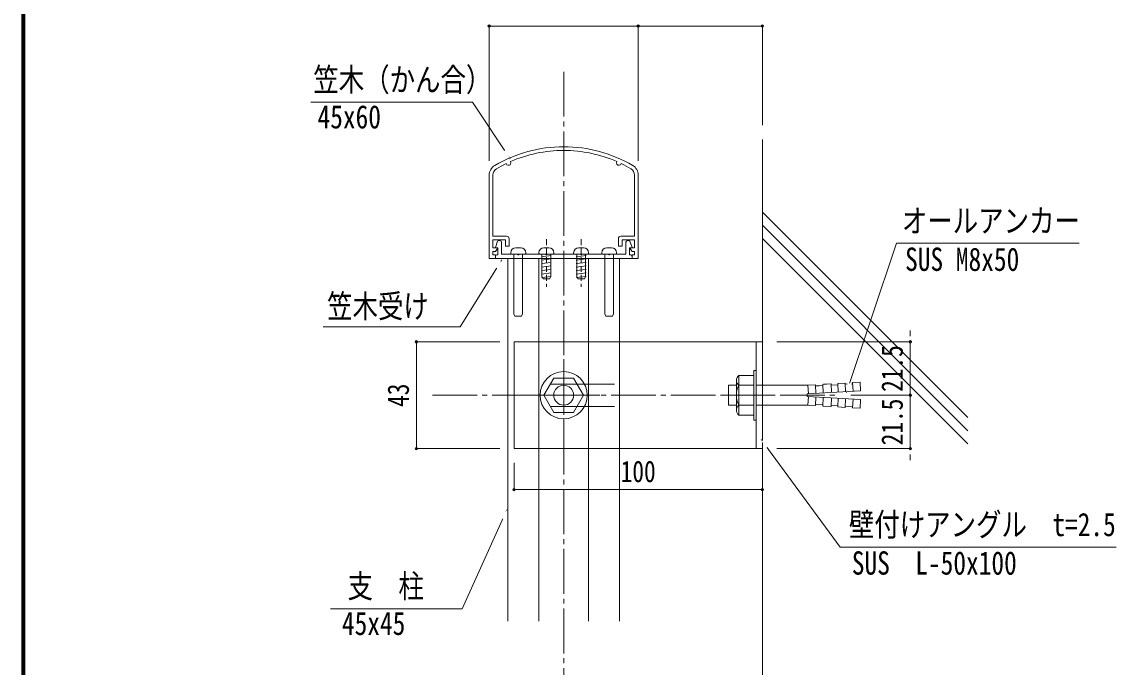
# Model space of a CAD drawing. Units: millimetres at full size; details may follow other scales. Extents: x -18823 to 1599, y -13140 to 1133.
# Drawn here: x -1603 to -722, y -312 to 207 of the extents above; entities that cross this region are included whole.
import ezdxf
from ezdxf.enums import TextEntityAlignment as Align

# ---------------------------------------------------------------- set-up
doc = ezdxf.new("R2010")
doc.units = ezdxf.units.MM
doc.header["$LTSCALE"] = 4
doc.header["$PDMODE"] = 32
doc.header["$PDSIZE"] = 2
doc.linetypes.add('CHAIN2', pattern=[12, 9, -1, 1, -1])
doc.linetypes.add('DASHED1', pattern=[1.8, 1.2, -0.6])
for name, color, linetype, lineweight in [('0-0_0', 7, 'Continuous', 18), ('0-1_1手摺寸法', 3, 'Continuous', 18), ('0-2_2躯体線', 4, 'Continuous', 9), ('0-3_3中心線', 2, 'CHAIN2', 18), ('0-4_41ｱﾙﾐ', 6, 'Continuous', 18), ('0-5_42ｱﾙﾐ部品', 6, 'Continuous', 18), ('0-6_51破線ｱﾙﾐ', 3, 'DASHED1', 18), ('0-7_6ﾊｯﾁﾝｸﾞ', 4, 'Continuous', 9), ('0-D_WAKU', 7, 'Continuous', 18), ('0-E_WHITE', 7, 'Continuous', 18)]:
    doc.layers.add(name, color=color, linetype=linetype, lineweight=lineweight)
doc.styles.add('ＭＳ ゴシック', font='')
doc.styles.get('ＭＳ ゴシック').set_extended_font_data('MS Gothic')

msp = doc.modelspace()

# ---------------------------------------------------------------- linework, layer by layer
at = {"layer": '0-0_0'}
for p, q in [((-1211.839, 16.974), (-1211.839, -274.888)), ((-1121.839, 16.974), (-1121.839, -274.888))]:
    msp.add_line(p, q, dxfattribs=at)
for points in [[(-1210.058, 97.231), (-1240.366, 142.854), (-1370.544, 142.854)], [(-939.116, -90.919), (-898.793, 29.247), (-751.622, 29.247)], [(-1216.606, 16.042), (-1250.169, -37.932), (-1360.698, -37.932)], [(-1007.878, -128.588), (-944.224, -215.244), (-721.98, -215.244)], [(-1212.537, -185.252), (-1248.494, -264.862), (-1354.528, -264.862)]]:
    msp.add_lwpolyline(points, dxfattribs=at)
at = {"layer": '0-1_1手摺寸法'}
for p, q in [((-1226.839, 95.652), (-1226.839, 204.116)), ((-1106.839, 204.116), (-1226.839, 204.116)), ((-1222.239, 204.116), (-1111.439, 204.116)), ((-1106.839, 95.652), (-1106.839, 204.116)), ((-1106.839, 95.652), (-1106.839, 204.116)), ((-1006.839, 204.116), (-1106.839, 204.116)), ((-1102.239, 204.116), (-1011.439, 204.116)), ((-1006.839, 124.252), (-1006.839, 204.116)), ((-887.775, -45.426), (-887.775, -40.826)), ((-1218.339, -50.026), (-1285.524, -50.026)), ((-1285.524, -136.026), (-1285.524, -50.026)), ((-1206.839, -50.026), (-1206.839, -136.026)), ((-1206.839, -50.026), (-1006.839, -50.026)), ((-1011.839, -50.026), (-1011.839, -136.026)), ((-1006.839, -50.026), (-1006.839, -136.026)), ((-995.339, -50.026), (-887.775, -50.026)), ((-1285.524, -54.626), (-1285.524, -131.426)), ((-1125.839, -84.026), (-1177.839, -84.026)), ((-887.775, -88.426), (-887.775, -83.826)), ((-935.51, -93.026), (-887.775, -93.026)), ((-935.51, -93.026), (-887.775, -93.026)), ((-1177.839, -102.026), (-1125.839, -102.026)), ((-887.775, -97.626), (-887.775, -102.226)), ((-1218.339, -136.026), (-1285.524, -136.026)), ((-1206.839, -136.026), (-1006.839, -136.026)), ((-995.339, -136.026), (-887.775, -136.026)), ((-887.775, -140.626), (-887.775, -145.226)), ((-1206.839, -147.526), (-1206.839, -168.994)), ((-1006.839, -147.526), (-1006.839, -168.994)), ((-1006.839, -168.994), (-1206.839, -168.994)), ((-1202.239, -168.994), (-1011.439, -168.994))]:
    msp.add_line(p, q, dxfattribs=at)
for points in [[(-887.775, -93.026), (-887.775, -50.026), (-887.775, -93.026)], [(-887.775, -93.026), (-887.775, -136.026), (-887.775, -93.026)]]:
    msp.add_lwpolyline(points, dxfattribs=at)
for p in [(-1226.839, 204.116), (-1106.839, 204.116), (-1006.839, 204.116), (-1285.524, -50.026), (-887.775, -50.026), (-887.775, -93.026), (-1285.524, -136.026), (-887.775, -136.026), (-1206.839, -168.994), (-1006.839, -168.994)]:
    msp.add_point(p, dxfattribs=at)
at = {"layer": '0-2_2躯体線'}
for p, q in [((-1006.839, 112.752), (-1006.839, -857.617)), ((-841.333, -111.08), (-1006.839, 54.426)), ((-841.333, -121.668), (-1006.839, 43.839)), ((-841.333, -132.255), (-1006.839, 33.252))]:
    msp.add_line(p, q, dxfattribs=at)
at = {"layer": '0-3_3中心線'}
for p, q in [((-1166.839, 167.199), (-1166.839, -857.617)), ((-1166.839, -64.026), (-1166.839, -122.026)), ((-1272.57, -93.026), (-960.039, -93.026)), ((-1195.839, -93.026), (-1137.839, -93.026)), ((-1040.606, -93.026), (-947.01, -93.026))]:
    msp.add_line(p, q, dxfattribs=at)
at = {"layer": '0-4_41ｱﾙﾐ'}
for p, q in [((-1226.839, 16.974), (-1226.839, 84.152)), ((-1223.839, 34.974), (-1223.839, 84.152)), ((-1109.839, 34.974), (-1109.839, 84.152)), ((-1106.839, 16.974), (-1106.839, 84.152)), ((-1212.839, 34.974), (-1223.839, 34.974)), ((-1213.839, 31.974), (-1223.839, 31.974)), ((-1223.839, 25.574), (-1223.839, 31.974)), ((-1221.839, 25.974), (-1220.068, 30.933)), ((-1216.839, 30.053), (-1216.839, 20.574)), ((-1213.839, 26.974), (-1213.839, 31.974)), ((-1210.839, 26.974), (-1213.839, 26.974)), ((-1210.839, 26.974), (-1210.839, 32.974)), ((-1122.839, 26.974), (-1122.839, 32.974)), ((-1122.839, 26.974), (-1119.839, 26.974)), ((-1120.839, 34.974), (-1109.839, 34.974)), ((-1119.839, 26.974), (-1119.839, 31.974)), ((-1119.839, 31.974), (-1109.839, 31.974)), ((-1116.839, 30.053), (-1116.839, 20.574)), ((-1111.839, 25.974), (-1113.61, 30.933)), ((-1109.839, 25.574), (-1109.839, 31.974)), ((-1220.587, 25.574), (-1223.839, 25.574)), ((-1223.839, 19.974), (-1223.839, 22.574)), ((-1223.839, 19.974), (-1223.839, 22.574)), ((-1221.839, 22.574), (-1223.839, 22.574)), ((-1221.839, 19.974), (-1223.839, 19.974)), ((-1221.839, 22.574), (-1220.254, 24.952)), ((-1221.839, 16.974), (-1221.839, 19.974)), ((-1221.839, 18.974), (-1221.839, 16.974)), ((-1219.839, 25.574), (-1221.439, 25.574)), ((-1219.839, 19.974), (-1220.839, 19.974)), ((-1219.839, 25.574), (-1219.839, 19.974)), ((-1204.039, 20.574), (-1216.839, 20.574)), ((-1204.039, 20.574), (-1203.777, 20.16)), ((-1202.839, 20.574), (-1203.101, 20.16)), ((-1181.439, 20.574), (-1202.839, 20.574)), ((-1181.439, 20.574), (-1181.177, 20.16)), ((-1180.239, 20.574), (-1180.501, 20.16)), ((-1166.839, 20.574), (-1180.239, 20.574)), ((-1166.839, 20.574), (-1153.439, 20.574)), ((-1153.439, 20.574), (-1153.177, 20.16)), ((-1152.239, 20.574), (-1152.501, 20.16)), ((-1152.239, 20.574), (-1130.839, 20.574)), ((-1130.839, 20.574), (-1130.577, 20.16)), ((-1129.639, 20.574), (-1129.901, 20.16)), ((-1129.639, 20.574), (-1116.839, 20.574)), ((-1113.839, 25.574), (-1112.239, 25.574)), ((-1113.839, 25.574), (-1113.839, 19.974)), ((-1113.839, 19.974), (-1112.839, 19.974)), ((-1111.839, 22.574), (-1113.425, 24.952)), ((-1113.092, 25.574), (-1109.839, 25.574)), ((-1111.839, 22.574), (-1109.839, 22.574)), ((-1111.839, 19.974), (-1109.839, 19.974)), ((-1111.839, 16.974), (-1111.839, 19.974)), ((-1111.839, 18.974), (-1111.839, 16.974)), ((-1109.839, 19.974), (-1109.839, 22.574)), ((-1109.839, 19.974), (-1109.839, 22.574)), ((-1221.839, 16.974), (-1226.839, 16.974)), ((-1166.839, 16.974), (-1221.839, 16.974)), ((-1166.839, 16.974), (-1111.839, 16.974)), ((-1111.839, 16.974), (-1106.839, 16.974))]:
    msp.add_line(p, q, dxfattribs=at)
for centre, radius, start, end in [((-1166.839, -3.026), 110, 90, 120.328), ((-1166.839, -3.026), 110, 59.672, 90), ((-1166.839, -3.026), 107, 90, 113.561), ((-1166.839, -3.026), 107, 66.439, 90), ((-1217.839, 84.152), 9, 120.328, 180), ((-1217.839, 84.152), 6, 120.328, 180), ((-1166.839, -3.026), 107, 115.693, 120.328), ((-1211.339, 94.051), 2, 199.126, 30.128), ((-1122.339, 94.051), 2, 149.872, 340.874), ((-1166.839, -3.026), 107, 59.672, 64.307), ((-1115.839, 84.152), 6, 0, 59.672), ((-1115.839, 84.152), 9, 0, 59.672), ((-1218.665, 29.718), 1.856, 10.394, 139.128), ((-1212.839, 32.974), 2, 0, 90), ((-1120.839, 32.974), 2, 90, 180), ((-1115.014, 29.718), 1.856, 40.872, 169.606), ((-1221.439, 25.974), 0.4, 180, 270), ((-1220.839, 18.974), 1, 90, 180), ((-1220.587, 25.174), 0.4, 326.31, 90), ((-1203.439, 20.374), 0.4, 212.334, 327.666), ((-1180.839, 20.374), 0.4, 212.334, 327.666), ((-1152.839, 20.374), 0.4, 212.334, 327.666), ((-1130.239, 20.374), 0.4, 212.334, 327.666), ((-1113.092, 25.174), 0.4, 90, 213.69), ((-1112.839, 18.974), 1, 0, 90), ((-1112.239, 25.974), 0.4, 270, 0)]:
    msp.add_arc(centre, radius, start, end, dxfattribs=at)
at = {"layer": '0-5_42ｱﾙﾐ部品'}
for p, q in [((-1025.81, -77.026), (-1025.81, -109.026)), ((-1025.81, -77.026), (-1013.81, -77.026)), ((-1013.81, -73.026), (-1013.81, -113.026)), ((-1013.81, -73.026), (-1011.839, -73.026)), ((-1011.839, -73.026), (-1011.839, -113.026)), ((-1034.204, -85.026), (-1027.81, -85.026)), ((-1034.204, -85.026), (-1034.204, -101.026)), ((-1027.81, -81.026), (-1027.81, -105.026)), ((-1025.81, -85.026), (-1013.81, -85.026)), ((-1011.839, -85.026), (-970.174, -85.026)), ((-970.178, -84.965), (-964.188, -84.62)), ((-969.774, -91.954), (-970.178, -84.965)), ((-964.188, -84.62), (-963.786, -91.58)), ((-964.13, -85.618), (-958.14, -85.272)), ((-963.462, -85.58), (-958.14, -85.272)), ((-958.198, -84.274), (-952.207, -83.929)), ((-958.198, -84.274), (-957.796, -91.235)), ((-957.53, -84.236), (-951.539, -83.89)), ((-951.539, -83.89), (-951.138, -90.854)), ((-951.482, -84.888), (-946.16, -84.582)), ((-951.482, -84.888), (-946.328, -84.591)), ((-946.215, -83.583), (-940.225, -83.238)), ((-946.215, -83.583), (-945.813, -90.544)), ((-940.225, -83.238), (-939.823, -90.198)), ((-940.167, -84.236), (-934.177, -83.89)), ((-934.235, -82.892), (-928.21, -82.544)), ((-934.235, -82.892), (-933.833, -89.852)), ((-927.812, -89.45), (-928.21, -82.544)), ((-970.719, -92.026), (-927.81, -89.533)), ((-970.719, -94.026), (-970.719, -92.026)), ((-970.719, -94.026), (-927.81, -96.518)), ((-969.774, -94.098), (-970.178, -101.086)), ((-964.188, -101.432), (-963.786, -94.471)), ((-958.198, -101.777), (-957.796, -94.816)), ((-951.539, -102.161), (-951.138, -95.197)), ((-946.215, -102.468), (-945.813, -95.508)), ((-940.225, -102.814), (-939.823, -95.853)), ((-934.235, -103.159), (-933.833, -96.199)), ((-927.812, -96.602), (-928.21, -103.507)), ((-1034.204, -101.026), (-1027.81, -101.026)), ((-1025.81, -101.026), (-1013.81, -101.026)), ((-1011.839, -101.026), (-970.174, -101.026)), ((-970.178, -101.086), (-964.188, -101.432)), ((-964.13, -100.433), (-958.14, -100.779)), ((-963.462, -100.472), (-958.14, -100.779)), ((-958.198, -101.777), (-952.207, -102.122)), ((-957.53, -101.816), (-951.539, -102.161)), ((-951.482, -101.163), (-946.16, -101.47)), ((-951.482, -101.163), (-946.328, -101.46)), ((-946.215, -102.468), (-940.225, -102.814)), ((-940.167, -101.815), (-934.177, -102.161)), ((-934.235, -103.159), (-928.21, -103.507)), ((-1025.81, -109.026), (-1013.81, -109.026)), ((-1013.81, -113.026), (-1011.839, -113.026))]:
    msp.add_line(p, q, dxfattribs=at)
for centre, radius, start, end in [((-1022.81, -81.026), 5, 126.87, 233.13), ((-1010.81, -93.026), 17, 151.928, 208.072), ((-1022.81, -105.026), 5, 126.87, 233.13)]:
    msp.add_arc(centre, radius, start, end, dxfattribs=at)
at = {"layer": '0-6_51破線ｱﾙﾐ'}
for p, q in [((-1180.839, 32.56), (-1180.839, -5.748)), ((-1152.839, 32.56), (-1152.839, -5.748))]:
    msp.add_line(p, q, dxfattribs=at)
at = {"layer": '0-7_6ﾊｯﾁﾝｸﾞ'}
for p, q in [((-1209.439, 21.574), (-1209.439, 20.974)), ((-1197.839, 20.574), (-1209.039, 20.574)), ((-1206.939, 20.574), (-1206.939, -27.503)), ((-1201.439, 25.574), (-1205.439, 25.574)), ((-1199.939, 20.574), (-1199.939, -27.503)), ((-1197.439, 21.574), (-1197.439, 20.974)), ((-1186.839, 21.574), (-1186.839, 20.974)), ((-1186.439, 20.574), (-1175.239, 20.574)), ((-1184.839, 18.449), (-1176.839, 19.387)), ((-1184.839, 18.449), (-1176.839, 19.387)), ((-1184.339, 20.574), (-1184.339, 2.574)), ((-1182.839, 25.574), (-1178.839, 25.574)), ((-1177.339, 20.574), (-1177.339, 2.574)), ((-1174.839, 21.574), (-1174.839, 20.974)), ((-1158.839, 21.574), (-1158.839, 20.974)), ((-1158.439, 20.574), (-1147.239, 20.574)), ((-1156.839, 18.449), (-1148.839, 19.387)), ((-1156.839, 18.449), (-1148.839, 19.387)), ((-1156.339, 20.574), (-1156.339, 2.574)), ((-1154.839, 25.574), (-1150.839, 25.574)), ((-1149.339, 20.574), (-1149.339, 2.574)), ((-1146.839, 21.574), (-1146.839, 20.974)), ((-1136.239, 21.574), (-1136.239, 20.974)), ((-1135.839, 20.574), (-1124.639, 20.574)), ((-1133.739, 20.574), (-1133.739, -27.503)), ((-1132.239, 25.574), (-1128.239, 25.574)), ((-1126.739, 20.574), (-1126.739, -27.503)), ((-1124.239, 21.574), (-1124.239, 20.974)), ((-1184.839, 15.814), (-1176.839, 16.753)), ((-1184.839, 15.814), (-1176.839, 16.753)), ((-1184.839, 12.995), (-1176.839, 13.934)), ((-1184.839, 12.995), (-1176.839, 13.934)), ((-1184.839, 10.176), (-1176.839, 11.114)), ((-1184.839, 10.176), (-1176.839, 11.114)), ((-1156.839, 15.814), (-1148.839, 16.753)), ((-1156.839, 15.814), (-1148.839, 16.753)), ((-1156.839, 12.995), (-1148.839, 13.934)), ((-1156.839, 12.995), (-1148.839, 13.934)), ((-1156.839, 10.176), (-1148.839, 11.114)), ((-1156.839, 10.176), (-1148.839, 11.114)), ((-1184.839, 7.357), (-1176.839, 8.295)), ((-1184.839, 7.357), (-1176.839, 8.295)), ((-1184.839, 4.538), (-1176.839, 5.476)), ((-1184.839, 4.538), (-1176.839, 5.476)), ((-1184.839, 1.718), (-1176.839, 2.657)), ((-1184.839, 1.718), (-1176.839, 2.657)), ((-1184.339, 2.574), (-1183.511, 0.574)), ((-1183.511, 0.574), (-1178.168, 0.574)), ((-1177.339, 2.574), (-1178.168, 0.574)), ((-1156.839, 7.357), (-1148.839, 8.295)), ((-1156.839, 7.357), (-1148.839, 8.295)), ((-1156.839, 4.538), (-1148.839, 5.476)), ((-1156.839, 4.538), (-1148.839, 5.476)), ((-1156.839, 1.718), (-1148.839, 2.657)), ((-1156.839, 1.718), (-1148.839, 2.657)), ((-1156.339, 2.574), (-1155.511, 0.574)), ((-1155.511, 0.574), (-1150.168, 0.574)), ((-1149.339, 2.574), (-1150.168, 0.574)), ((-1206.939, -27.503), (-1206.111, -29.503)), ((-1200.768, -29.503), (-1206.111, -29.503)), ((-1199.939, -27.503), (-1200.768, -29.503)), ((-1133.739, -27.503), (-1132.911, -29.503)), ((-1132.911, -29.503), (-1127.568, -29.503)), ((-1126.739, -27.503), (-1127.568, -29.503))]:
    msp.add_line(p, q, dxfattribs=at)
msp.add_lwpolyline([(-1150.839, -93.026), (-1158.839, -79.169), (-1174.839, -79.169), (-1182.839, -93.026), (-1174.839, -106.882), (-1158.839, -106.882)], close=True, dxfattribs=at)
for radius in [19, 8]:
    msp.add_circle((-1166.839, -93.026), radius, dxfattribs=at)
for centre, radius, start, end in [((-1205.439, 21.574), 4, 90, 180), ((-1209.039, 20.974), 0.4, 180, 270), ((-1201.439, 21.574), 4, 0, 90), ((-1197.839, 20.974), 0.4, 270, 0), ((-1182.839, 21.574), 4, 90, 180), ((-1186.439, 20.974), 0.4, 180, 270), ((-1178.839, 21.574), 4, 0, 90), ((-1175.239, 20.974), 0.4, 270, 0), ((-1154.839, 21.574), 4, 90, 180), ((-1158.439, 20.974), 0.4, 180, 270), ((-1150.839, 21.574), 4, 0, 90), ((-1147.239, 20.974), 0.4, 270, 0), ((-1132.239, 21.574), 4, 90, 180), ((-1135.839, 20.974), 0.4, 180, 270), ((-1128.239, 21.574), 4, 0, 90), ((-1124.639, 20.974), 0.4, 270, 0)]:
    msp.add_arc(centre, radius, start, end, dxfattribs=at)
at = {"layer": '0-D_WAKU'}
for p, q in [((-1603.2, 1133.2), (-1603.2, -1129.2)), ((-1602.6, 1132.6), (-1602.6, -1128.6)), ((-1602, 1132), (-1602, -1128)), ((-1601.4, 1131.4), (-1601.4, -1127.4)), ((-1600.8, 1130.8), (-1600.8, -1126.8))]:
    msp.add_line(p, q, dxfattribs=at)
at = {"layer": '0-E_WHITE'}
for p, q in [((-1186.839, -274.888), (-1186.839, 16.974)), ((-1146.839, -274.888), (-1146.839, 16.974))]:
    msp.add_line(p, q, dxfattribs=at)

# ---------------------------------------------------------------- texts
at = {"layer": '0-0_0', "style": 'ＭＳ ゴシック', "width": 0.8}
for s, p in [('笠木（かん合）', (-1368.471, 145.996)), ('45x60', (-1365.099, 116.064)), ('オールアンカー', (-894.51, 32.39)), ('SUS M8x50', (-891.906, 1.405)), ('笠木受け', (-1357.415, -36.384)), ('壁付けアングル\u3000t=2.5', (-937.201, -212.101)), ('SUS\u3000L-50x100', (-934.824, -243.086)), ('支\u3000柱', (-1340.936, -261.719)), ('45x45', (-1345.46, -291.652))]:
    msp.add_text(s, height=18.77, dxfattribs=at).set_placement(p, align=Align.BOTTOM_LEFT)
at = {"layer": '0-1_1手摺寸法', "color": 7, "style": 'ＭＳ ゴシック', "width": 0.8}
for s, p in [('21.5', (-888.594, -90.367)), ('43', (-1286.343, -102.446)), ('21.5', (-888.594, -133.367))]:
    msp.add_text(s, height=17.27, rotation=90, dxfattribs=at).set_placement(p, align=Align.BOTTOM_LEFT)
msp.add_text('100', height=17.27, dxfattribs=at).set_placement((-1120.97, -168.176), align=Align.BOTTOM_LEFT)

# ---------------------------------------------------------------- next in the draw order: wipeouts: each hides what was drawn before it
for points in [[(-1215.575, 103.025), (-1213.26, 104.562), (-1210.058, 97.231), (-1210.058, 97.231)], [(-1219.587, 8.618), (-1221.946, 10.085), (-1216.606, 16.042), (-1216.606, 16.042)], [(-937.926, -83.008), (-935.292, -83.892), (-939.116, -90.919), (-939.116, -90.919)], [(-1002.095, -134.116), (-1004.334, -135.76), (-1007.878, -128.588), (-1007.878, -128.588)], [(-1214.514, -193.004), (-1217.046, -191.86), (-1212.537, -185.252), (-1212.537, -185.252)]]:
    msp.add_wipeout(points)

doc.saveas('drawing.dxf')
